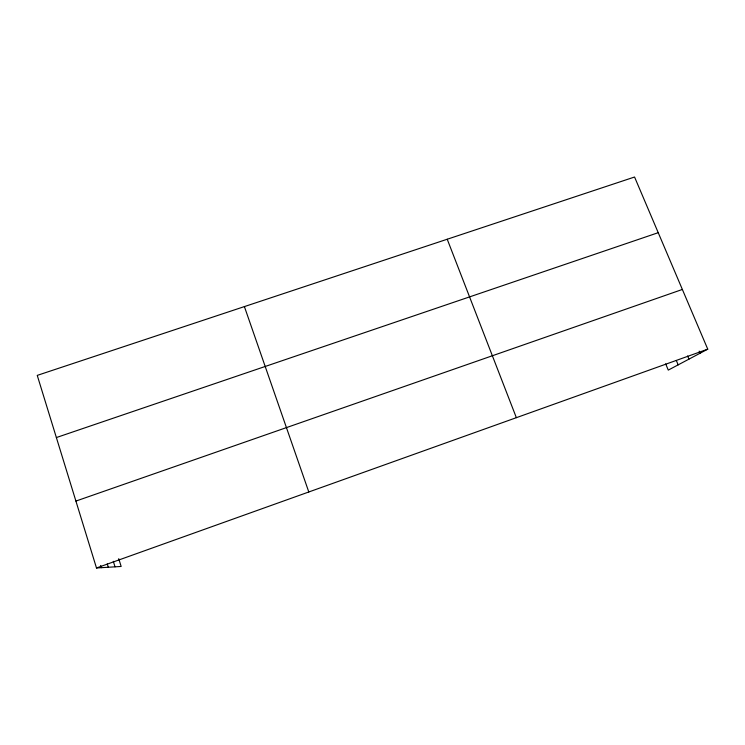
<?xml version="1.0" encoding="UTF-8"?>
<svg xmlns="http://www.w3.org/2000/svg" width="745" height="745" viewBox="0 0 745 745"><rect width="100%" height="100%" fill="white"/><g stroke="black" fill="none" stroke-linecap="round" stroke-linejoin="round"><path stroke-width="1.12" d="M118.734 558.675L121.156 566.451L96.487 567.979L37.25 375.387L634.563 177.021L707.75 349.163L668.274 370.107L665.676 363.867M96.487 567.979L707.75 349.163M75.906 501.078L682.364 289.46M56.369 437.557L658.226 232.682M699.192 351.128L700.077 353.232M687.616 355.961L688.957 359.137M676.367 360.589L678.164 364.864M447.224 239.238L516.36 417.675M244.397 306.595L308.803 491.979M113.305 561.311L115.019 566.833M107.261 563.946L108.286 567.243M100.631 565.483L101.311 567.681"/></g></svg>
